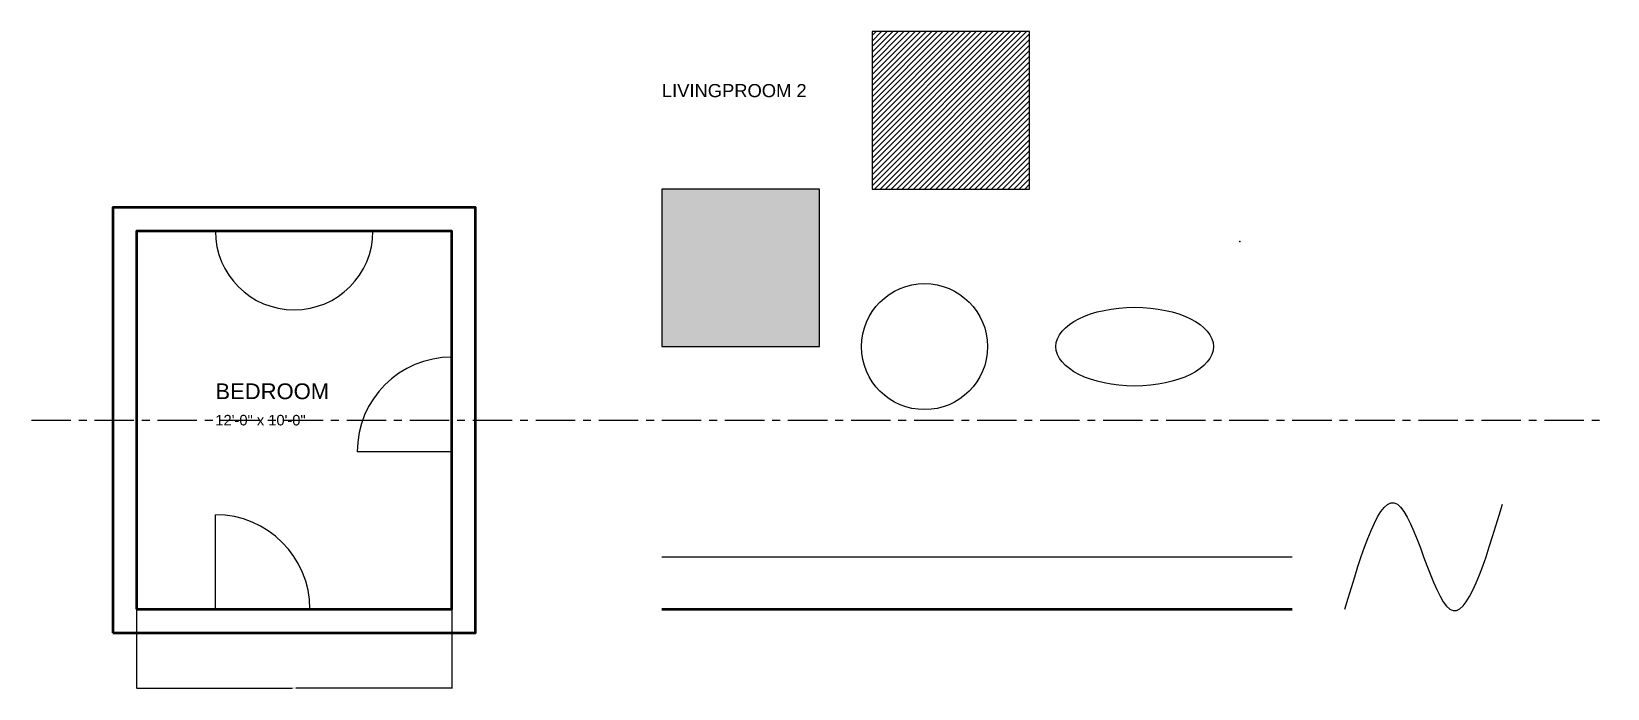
# Model space of a CAD drawing. Header units: inches. Extents: x -40 to 560, y -30 to 220.
import ezdxf

# ---------------------------------------------------------------- set-up
doc = ezdxf.new("R2010")
doc.units = ezdxf.units.IN
doc.header["$LTSCALE"] = 12
doc.header["$MEASUREMENT"] = 0
doc.linetypes.add('CENTER', pattern=[2, 1.25, -0.25, 0.25, -0.25])
for name, color, linetype in [('A-DIMS', 4, 'Continuous'), ('A-DOOR', 2, 'Continuous'), ('A-GRID', 6, 'CENTER'), ('A-HATCH', 8, 'Continuous'), ('A-TEXT', 7, 'Continuous')]:
    doc.layers.add(name, color=color, linetype=linetype)
doc.layers.add('A-WALL', color=1, linetype='Continuous', lineweight=50)
doc.styles.get("Standard").update_dxf_attribs({"font": 'arial.ttf'})
doc.dimstyles.get("Standard").update_dxf_attribs({"dimtxt": 0.18, "dimasz": 0.18, "dimexe": 0.18, "dimexo": 0.0625, "dimgap": 0.09, "dimtad": 0, "dimtih": 1, "dimtoh": 1, "dimdec": 4, "dimzin": 0, "dimdsep": 46, "dimtxsty": 'Standard', "dimcen": 0.09, "dimadec": 0, "dimazin": 0, "dimtfac": 1, "dimtdec": 4, "dimtofl": 0, "dimtmove": 0, "dimatfit": 3, "dimfxl": 1, "dimtolj": 1, "dimtzin": 0, "dimarcsym": 0})

# ---------------------------------------------------------------- blocks, each defined once
blk = doc.blocks.new('DOOR3')
blk.add_line((0, 0), (0, 36))
blk.add_arc((0, 0), 36, 0, 90)
blk = doc.blocks.new('*D2')
at = {"layer": 'A-DIMS', "color": 0, "lineweight": -2, "transparency": 16777216}
for p, q in [((0, -0.06), (0, -30.18)), ((120, -0.06), (120, -30.18)), ((0.18, -30), (59.41, -30)), ((119.82, -30), (60.59, -30))]:
    blk.add_line(p, q, dxfattribs=at)
at = {"layer": 'A-DIMS', "color": 0, "transparency": 16777216}
for points in [[(0.18, -29.97), (0.18, -30.03), (0, -30)], [(119.82, -29.97), (119.82, -30.03), (120, -30)]]:
    blk.add_solid(points, dxfattribs=at)
at = {"layer": 'Defpoints', "color": 0, "transparency": 16777216}
for p in [(0, 0), (120, 0), (120, -30)]:
    blk.add_point(p, dxfattribs=at)
at = {"layer": 'A-DIMS', "color": 0, "transparency": 16777216, "insert": (60, -30), "char_height": 0.18, "attachment_point": 5}
blk.add_mtext('\\A1;120.0000', dxfattribs=at)

msp = doc.modelspace()

# ---------------------------------------------------------------- hatches: boundary and pattern name
h = msp.add_hatch()
h.set_pattern_fill('ANSI31', color=256, scale=12)
h.paths.add_polyline_path([(280, 160), (340, 160), (340, 220), (280, 220)])
h = msp.add_hatch(color=256)
h.dxf.hatch_style = 1
h.paths.add_polyline_path([(200, 100), (260, 100), (260, 160), (200, 160)])

# ---------------------------------------------------------------- linework, layer by layer
at = {"color": 6}
msp.add_line((200, 20), (440, 20), dxfattribs=at)
msp.add_circle((300, 100), 24)
msp.add_ellipse((380, 100), major_axis=(30, 0), ratio=0.5)
msp.add_open_spline([(460, 0), (466.66667, 22.22222), (480, 66.66667), (500, -26.66667), (513.33333, 17.77778), (520, 40)], degree=3)
msp.add_point((420, 140))
at = {"layer": 'A-DOOR'}
msp.add_arc((60, 144), 30, 180, 0, dxfattribs=at)
at = {"layer": 'A-GRID'}
msp.add_line((-40, 72), (560, 72), dxfattribs=at)
at = {"layer": 'A-HATCH'}
for points in [[(280, 160), (340, 160), (340, 220), (280, 220)], [(200, 100), (260, 100), (260, 160), (200, 160)]]:
    msp.add_lwpolyline(points, close=True, dxfattribs=at)
at = {"layer": 'A-WALL'}
msp.add_line((200, 0), (440, 0), dxfattribs=at)
for points in [[(-9, -9), (129, -9), (129, 153), (-9, 153)], [(0, 0), (120, 0), (120, 144), (0, 144)]]:
    msp.add_lwpolyline(points, close=True, dxfattribs=at)

# ---------------------------------------------------------------- block references
at = {"layer": 'A-DOOR', "rotation": 90}
msp.add_blockref('DOOR3', (120, 60), dxfattribs=at)
at = {"layer": 'A-DOOR'}
msp.add_blockref('DOOR3', (30, 0), dxfattribs=at)

# ---------------------------------------------------------------- texts
at = {"layer": 'A-TEXT'}
for s, height, p in [('BEDROOM', 6, (30, 80)), ('12\'-0" x 10\'-0"', 4, (30, 70))]:
    msp.add_text(s, height=height, dxfattribs=at).set_placement(p)
at = {"layer": 'A-TEXT', "insert": (200, 200), "char_height": 5, "width": 80, "attachment_point": 1}
msp.add_mtext('LIVINGPROOM 2', dxfattribs=at)

# ---------------------------------------------------------------- dimensions: what is measured, and where the dimension line sits
at = {"layer": 'A-DIMS'}
dim = msp.add_linear_dim(base=(120, -30), p1=(0, 0), p2=(120, 0), dimstyle='Standard', dxfattribs=at)
dim.commit()
dim.dimension.update_dxf_attribs({"geometry": '*D2', "text_midpoint": (60, -30)})

doc.saveas('drawing.dxf')
